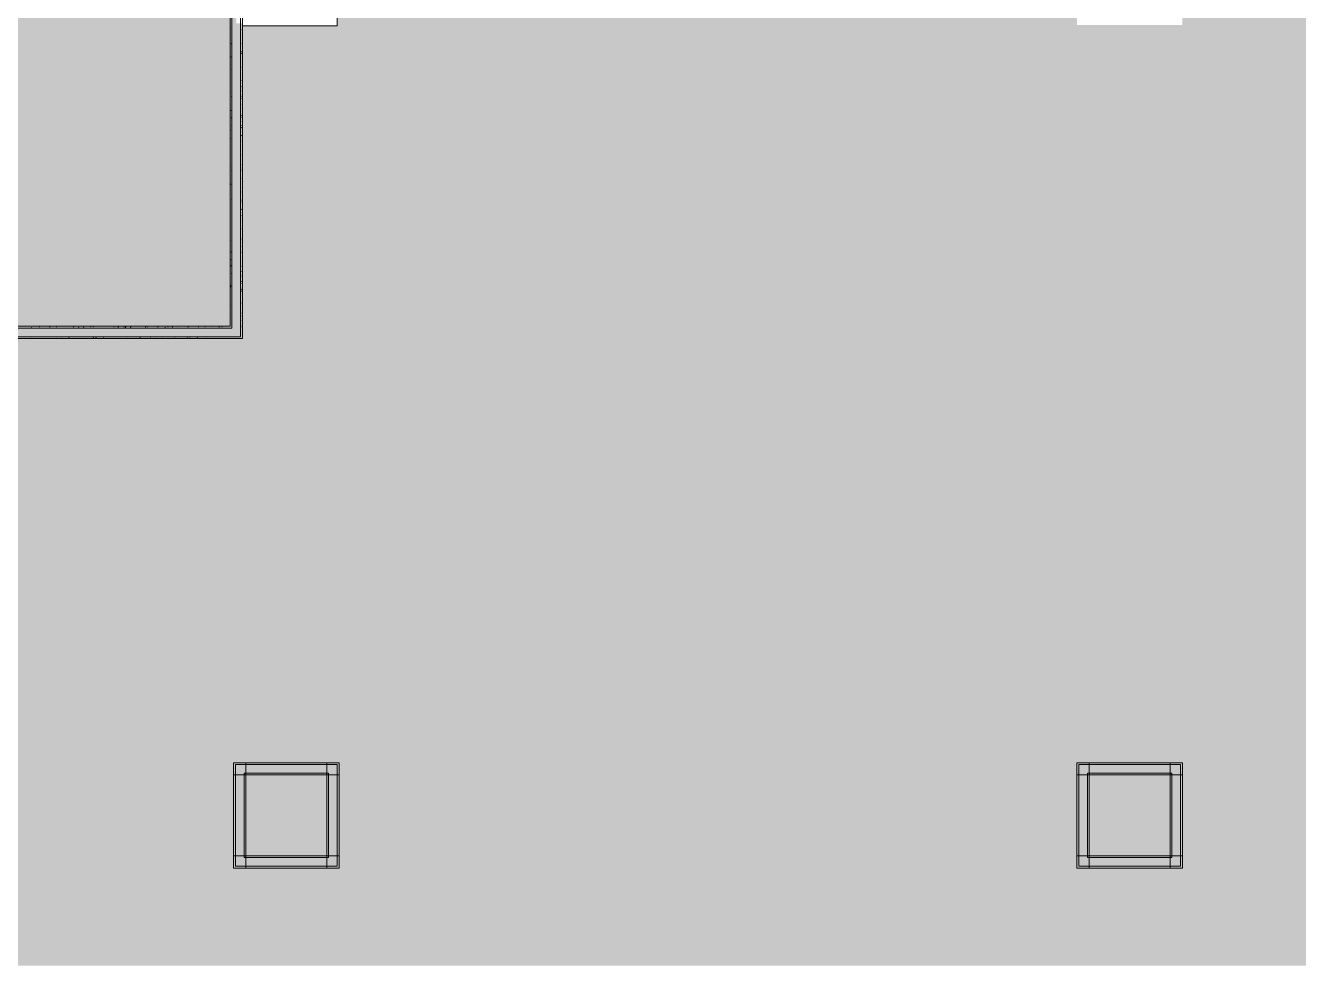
# Model space of a CAD drawing. Header units: inches. Extents: x 4757 to 6810, y 9919 to 10986.
# Drawn here: x 6186.2 to 6548.5, y 9918.5 to 10186.2 of the extents above; entities that cross this region are included whole.
import ezdxf

# ---------------------------------------------------------------- set-up
doc = ezdxf.new("R2010")
doc.units = ezdxf.units.IN
doc.header["$MEASUREMENT"] = 0
for name, color, linetype, lineweight in [('A-DETL-GENF', 92, 'Continuous', 9), ('A-DETL-THIN', 151, 'Continuous', 9), ('A-WALL', 113, 'Continuous', 13), ('A-WALL-PATT', 111, 'Continuous', 13), ('Bb-col', 7, 'Continuous', 9), ('I-WALL', 2, 'Continuous', 9), ('Propidex Polylines', 7, 'Continuous', 9), ('Rosslyn Plaza North_1777 North Kent St _W632_-09_dwg', 8, 'Continuous', 9)]:
    doc.layers.add(name, color=color, linetype=linetype, lineweight=lineweight)

# ---------------------------------------------------------------- blocks, each defined once
blk = doc.blocks.new('Rosslyn Plaza North_1777 North Kent St _W632_-09_dwg-6954577-Level XX  CONSTRUCTION')
at = {"layer": 'A-WALL-PATT', "color": 7, "lineweight": 9}
for p, q in [((6244.55, 10185.18), (6244.48, 10185.29)), ((6244.91, 10184.87), (6244.92, 10184.87)), ((6247.79, 10184.87), (6247.92, 10184.87)), ((6244.44, 10180.65), (6244.42, 10180.62)), ((6244.8, 10180.9), (6244.74, 10181.01)), ((6244.91, 10181.99), (6244.92, 10181.99)), ((6247.79, 10181.03), (6247.92, 10181.03)), ((6244.66, 10177.2), (6244.6, 10177.09)), ((6247.56, 10178.05), (6247.49, 10178.16)), ((6247.76, 10178.73), (6247.7, 10178.62)), ((6247.79, 10178.15), (6247.92, 10178.15)), ((6244.53, 10175.06), (6244.47, 10174.95)), ((6244.88, 10173.75), (6244.82, 10173.63)), ((6244.91, 10176.23), (6244.92, 10176.23)), ((6244.91, 10174.31), (6244.92, 10174.31)), ((6247.79, 10174.31), (6247.92, 10174.31)), ((6244.91, 10171.43), (6244.92, 10171.43)), ((6247.79, 10170.47), (6247.92, 10170.47)), ((6244.5, 10167.32), (6244.43, 10167.21)), ((6247.47, 10166.71), (6247.42, 10166.62)), ((6247.6, 10168.85), (6247.54, 10168.74)), ((6247.85, 10166.03), (6247.78, 10166.14)), ((6247.79, 10167.59), (6247.92, 10167.59)), ((6244.85, 10166.01), (6244.79, 10165.9)), ((6244.91, 10165.67), (6244.92, 10165.67)), ((6244.91, 10163.75), (6244.92, 10163.75)), ((6247.82, 10165.4), (6247.76, 10165.29)), ((6247.79, 10163.75), (6247.92, 10163.75)), ((6247.92, 10163.98), (6247.91, 10163.99)), ((6244.65, 10161.96), (6244.59, 10162.07)), ((6244.78, 10159.82), (6244.72, 10159.93)), ((6244.91, 10160.87), (6244.92, 10160.87)), ((6247.44, 10158.97), (6247.42, 10158.94)), ((6247.75, 10160.43), (6247.69, 10160.54)), ((6247.79, 10159.91), (6247.92, 10159.91)), ((6244.56, 10156.37), (6244.49, 10156.48)), ((6244.91, 10157.68), (6244.84, 10157.79)), ((6247.53, 10156.97), (6247.47, 10157.08)), ((6247.79, 10157.66), (6247.72, 10157.55)), ((6247.79, 10157.03), (6247.92, 10157.03)), ((6244.56, 10153.98), (6244.49, 10153.87)), ((6244.91, 10155.11), (6244.92, 10155.11)), ((6244.91, 10153.19), (6244.92, 10153.19)), ((6247.66, 10154.83), (6247.6, 10154.94)), ((6247.79, 10153.19), (6247.92, 10153.19)), ((6244.46, 10150.77), (6244.42, 10150.85)), ((6244.91, 10150.31), (6244.92, 10150.31)), ((6247.79, 10149.35), (6247.92, 10149.35)), ((6244.52, 10146.24), (6244.46, 10146.13)), ((6244.87, 10144.93), (6244.81, 10144.82)), ((6244.91, 10144.55), (6244.92, 10144.55)), ((6247.5, 10145.63), (6247.43, 10145.52)), ((6247.82, 10144.95), (6247.76, 10145.06)), ((6247.79, 10146.47), (6247.92, 10146.47)), ((6244.63, 10140.89), (6244.56, 10141)), ((6244.91, 10142.63), (6244.92, 10142.63)), ((6247.79, 10142.63), (6247.92, 10142.63)), ((6244.92, 10139.25), (6244.9, 10139.22)), ((6244.91, 10139.75), (6244.92, 10139.75)), ((6247.46, 10137.89), (6247.42, 10137.82)), ((6247.79, 10138.79), (6247.92, 10138.79)), ((6244.88, 10136.6), (6244.82, 10136.71)), ((6244.91, 10133.99), (6244.92, 10133.99)), ((6247.63, 10133.76), (6247.57, 10133.87)), ((6247.81, 10136.58), (6247.75, 10136.47)), ((6247.79, 10135.91), (6247.92, 10135.91)), ((6244.92, 10131.57), (6244.87, 10131.48)), ((6244.91, 10132.07), (6244.92, 10132.07)), ((6247.79, 10132.07), (6247.92, 10132.07)), ((6247.91, 10130.98), (6247.84, 10130.87)), ((6244.44, 10129.69), (6244.42, 10129.73)), ((6244.91, 10129.19), (6244.92, 10129.19)), ((6247.79, 10128.23), (6247.92, 10128.23)), ((6244.55, 10125.16), (6244.48, 10125.05)), ((6244.91, 10123.43), (6244.92, 10123.43)), ((6247.79, 10125.35), (6247.92, 10125.35)), ((6247.87, 10123.24), (6247.81, 10123.13)), ((6244.64, 10119.57), (6244.58, 10119.46)), ((6244.77, 10121.71), (6244.71, 10121.6)), ((6244.91, 10121.51), (6244.92, 10121.51)), ((6247.79, 10121.51), (6247.92, 10121.51)), ((6247.92, 10121.74), (6247.86, 10121.84)), ((6244.73, 10117.67), (6244.67, 10117.78)), ((6244.86, 10115.53), (6244.79, 10115.63)), ((6244.91, 10118.63), (6244.92, 10118.63)), ((6247.49, 10116.82), (6247.42, 10116.71)), ((6247.83, 10116.13), (6247.77, 10116.24)), ((6247.79, 10117.67), (6247.92, 10117.67)), ((6244.61, 10111.83), (6244.54, 10111.72)), ((6244.64, 10112.07), (6244.57, 10112.18)), ((6244.91, 10112.87), (6244.92, 10112.87)), ((6247.48, 10114.82), (6247.42, 10114.93)), ((6247.61, 10112.68), (6247.55, 10112.79)), ((6247.71, 10113.36), (6247.65, 10113.25)), ((6247.79, 10114.79), (6247.92, 10114.79)), ((6244.92, 10110.45), (6244.9, 10110.41)), ((6244.91, 10110.95), (6244.92, 10110.95)), ((6244.91, 10108.07), (6244.92, 10108.07)), ((6247.58, 10111.22), (6247.52, 10111.11)), ((6247.74, 10110.54), (6247.67, 10110.65)), ((6247.79, 10110.95), (6247.92, 10110.95)), ((6247.92, 10109.88), (6247.87, 10109.8)), ((6244.54, 10106.47), (6244.48, 10106.58)), ((6247.79, 10107.11), (6247.92, 10107.11)), ((6244.44, 10101.95), (6244.42, 10101.9)), ((6244.91, 10102.31), (6244.92, 10102.31)), ((6247.55, 10103.48), (6247.48, 10103.37)), ((6247.79, 10104.23), (6247.92, 10104.23)), ((6247.9, 10102.17), (6247.83, 10102.06)), ((6188, 10100.17), (6187.93, 10100.06)), ((6188.13, 10100.51), (6188.11, 10100.53)), ((6188.27, 10097.51), (6188.4, 10097.51)), ((6188.69, 10097.53), (6188.63, 10097.44)), ((6190.19, 10100.39), (6190.31, 10100.39)), ((6191.15, 10097.51), (6191.27, 10097.51)), ((6193.07, 10100.39), (6193.19, 10100.39)), ((6194.03, 10097.51), (6194.15, 10097.51)), ((6194.86, 10100.53), (6194.84, 10100.51)), ((6194.99, 10100.39), (6195.11, 10100.39)), ((6196.44, 10097.51), (6196.37, 10097.41)), ((6198.58, 10097.39), (6198.52, 10097.28)), ((6199.79, 10100.39), (6199.92, 10100.39)), ((6199.79, 10097.51), (6199.92, 10097.51)), ((6201.33, 10100.23), (6201.27, 10100.12)), ((6201.46, 10100.45), (6201.41, 10100.53)), ((6202.61, 10100.53), (6202.58, 10100.47)), ((6202.67, 10100.39), (6202.79, 10100.39)), ((6202.67, 10097.51), (6202.79, 10097.51)), ((6202.77, 10100.1), (6202.71, 10100.21)), ((6204.59, 10097.51), (6204.71, 10097.51)), ((6204.79, 10100.46), (6204.72, 10100.34)), ((6205.53, 10097.25), (6205.46, 10097.36)), ((6205.55, 10100.39), (6205.67, 10100.39)), ((6206.32, 10097.35), (6206.26, 10097.24)), ((6208.46, 10097.22), (6208.4, 10097.11)), ((6209.39, 10097.51), (6209.51, 10097.51)), ((6211.31, 10100.39), (6211.44, 10100.39)), ((6212.27, 10097.51), (6212.4, 10097.51)), ((6212.53, 10100.42), (6212.46, 10100.31)), ((6212.66, 10100.26), (6212.59, 10100.37)), ((6214.19, 10100.39), (6214.31, 10100.39)), ((6214.67, 10100.29), (6214.6, 10100.18)), ((6214.8, 10100.39), (6214.74, 10100.5)), ((6215.15, 10097.51), (6215.27, 10097.51)), ((6215.41, 10097.41), (6215.34, 10097.52)), ((6216.11, 10100.04), (6216.05, 10100.15)), ((6216.11, 10100.39), (6216.23, 10100.39)), ((6218.86, 10097.19), (6218.8, 10097.3)), ((6220.4, 10100.29), (6220.33, 10100.4)), ((6220.91, 10100.39), (6221.03, 10100.39)), ((6220.91, 10097.51), (6221.03, 10097.51)), ((6221.8, 10097.28), (6221.74, 10097.17)), ((6223.05, 10097.53), (6223.05, 10097.52)), ((6223.15, 10097.45), (6223.1, 10097.53)), ((6223.79, 10100.39), (6223.92, 10100.39)), ((6223.79, 10097.51), (6223.92, 10097.51)), ((6225.25, 10097.51), (6225.19, 10097.4)), ((6225.71, 10097.51), (6225.83, 10097.51)), ((6225.99, 10100.2), (6225.93, 10100.31)), ((6226.67, 10100.39), (6226.79, 10100.39)), ((6228, 10100.35), (6227.94, 10100.24)), ((6228.74, 10097.35), (6228.68, 10097.46)), ((6229.41, 10100.03), (6229.38, 10100.09)), ((6230.51, 10097.51), (6230.63, 10097.51)), ((6231.44, 10100.53), (6231.4, 10100.46)), ((6232.2, 10097.13), (6232.14, 10097.24)), ((6232.43, 10100.39), (6232.55, 10100.39)), ((6232.99, 10097.47), (6232.93, 10097.36)), ((6233.39, 10097.51), (6233.51, 10097.51)), ((6235.14, 10097.34), (6235.07, 10097.23)), ((6235.31, 10100.39), (6235.44, 10100.39)), ((6236.27, 10097.51), (6236.4, 10097.51)), ((6237.23, 10100.39), (6237.35, 10100.39)), ((6238.02, 10100.49), (6237.99, 10100.53)), ((6239.2, 10100.53), (6239.14, 10100.43)), ((6241.34, 10100.41), (6241.28, 10100.3)), ((6242.03, 10100.39), (6242.15, 10100.39)), ((6242.03, 10097.51), (6242.15, 10097.51)), ((6244.91, 10100.39), (6244.92, 10100.39)), ((6244.91, 10097.51), (6245.03, 10097.51)), ((6246.83, 10097.51), (6246.95, 10097.51)), ((6247.79, 10100.39), (6247.92, 10100.39)), ((6247.9, 10100.65), (6247.84, 10100.76)), ((6187.9, 10097.05), (6187.84, 10097.16)), ((6193.46, 10097.03), (6193.44, 10097.07)), ((6195.13, 10097.16), (6195.06, 10097.05)), ((6230.04, 10097.03), (6229.99, 10097.11)), ((6237.8, 10097.04), (6237.73, 10097.15)), ((6243.34, 10097.03), (6243.33, 10097.05)), ((6247.16, 10097.05), (6247.15, 10097.03))]:
    blk.add_line(p, q, dxfattribs=at)
at = {"layer": 'Bb-col', "flags": 128}
for points in [[(6245.92, 9946.79), (6274.92, 9946.79), (6274.92, 9975.79), (6245.92, 9975.79)], [(6485.92, 9946.79), (6514.92, 9946.79), (6514.92, 9975.79), (6485.92, 9975.79)], [(6248.42, 9949.29), (6272.42, 9949.29), (6272.42, 9973.29), (6248.42, 9973.29)], [(6488.42, 9949.29), (6512.42, 9949.29), (6512.42, 9973.29), (6488.42, 9973.29)]]:
    blk.add_lwpolyline(points, close=True, dxfattribs=at)
at = {"layer": 'I-WALL', "color": 7, "flags": 128}
for points in [[(6032.42, 10058.29), (6032.42, 10097.03), (6124.68, 10097.03), (6124.68, 10036.78), (6073.18, 10036.78), (6073.18, 10033.28), (6128.18, 10033.28), (6128.18, 10097.03), (6247.92, 10097.03), (6247.92, 10369.29), (6057.43, 10369.29), (6057.43, 10365.79), (6244.42, 10365.79), (6244.42, 10100.53), (6032.42, 10100.53), (6032.42, 10272.79), (6010.54, 10272.79)], [(6057.43, 10366.29), (6244.92, 10366.29), (6244.92, 10100.03), (6032.42, 10100.03), (6032.42, 10097.53), (6247.42, 10097.53), (6247.42, 10368.79), (6057.43, 10368.79)]]:
    blk.add_lwpolyline(points, dxfattribs=at)
at = {"layer": 'Propidex Polylines', "flags": 128}
blk.add_lwpolyline([(6010.53, 10269.29), (6010.53, 10369.28), (6010.53, 10269.29), (5831.79, 10269.29), (5831.79, 10116.91), (5918.57, 10116.91), (5918.57, 10033.28), (6128.43, 10033.28), (6128.43, 10097.03), (6247.91, 10097.03), (6247.91, 10369.25), (6010.53, 10369.25), (5726.04, 10369.25), (5726.04, 10033.28), (5832.79, 10033.28), (5832.79, 10047.53), (5863.4, 10047.53), (5863.4, 10029.28), (5878.55, 10029.28), (5878.55, 10033.28), (5918.57, 10033.28), (5918.57, 10116.91), (5831.79, 10116.91), (5831.79, 10269.29)], close=True, dxfattribs=at)

msp = doc.modelspace()

# ---------------------------------------------------------------- hatches: boundary and pattern name
at = {"layer": 'A-DETL-GENF'}
h = msp.add_hatch(color=9, dxfattribs=at)
h.paths.add_polyline_path([(6271.92, 9918.54), (6726.34, 9918.54), (6736.57, 9928.76), (6707, 9958.33), (6718.49, 9986.77), (6758.92, 9986.77), (6758.92, 10183.16), (6717.8, 10183.16), (6717.8, 10199.54), (6515.42, 10199.54), (6515.42, 10186.29), (6485.42, 10186.29), (6485.42, 10199.54), (6274.92, 10199.54), (6274.91, 10186.03), (6247.91, 10186.03), (6247.91, 10097.03), (6128.43, 10097.03), (6128.43, 9969.78), (5729.54, 9969.78), (5729.54, 9940.78), (5591.29, 9940.78), (5591.29, 9969.78), (5246.43, 9969.78), (5246.43, 10221.28), (5194.41, 10221.28), (5194.41, 10426.79), (5045.92, 10426.79), (5045.92, 10455.79), (5058.67, 10455.79), (5058.67, 10666.79), (5045.92, 10666.79), (5045.92, 10695.79), (5058.67, 10695.79), (5058.67, 10696.27), (4933.13, 10821.81), (4757.33, 10646.01), (4757.33, 10304.77), (5178.35, 10304.77), (5178.35, 9918.54), (6248.92, 9918.54)], flags=0)
h.paths.add_polyline_path([(6739.04, 9931.24), (6753.63, 9945.82), (6760.42, 9960.39), (6760.42, 9986.77), (6759.67, 9986.77), (6759.67, 9983.27), (6720.85, 9983.27), (6711.11, 9959.17), (6723.3, 9946.98)], flags=0)
h.paths.add_polyline_path([(6511.92, 9946.29), (6485.42, 9946.29), (6485.42, 9976.29), (6515.42, 9976.29), (6515.42, 9946.29)], flags=0)
h.paths.add_polyline_path([(6245.42, 9946.29), (6245.42, 9976.29), (6275.42, 9976.29), (6275.42, 9946.29), (6248.92, 9946.29)], flags=0)
h.paths.add_polyline_path([(6758.92, 10186.66), (6758.92, 10199.54), (6721.3, 10199.54), (6721.3, 10186.66)], flags=0)
h = msp.add_hatch(color=9, dxfattribs=at)
h.paths.add_polyline_path([(5271.56, 10032.53), (5594.79, 10032.53), (5594.79, 10369.29), (5194.41, 10369.29), (5194.41, 10221.28), (5246.43, 10221.28), (5246.43, 10032.53)], flags=0)
h.paths.add_polyline_path([(5726.04, 10033.28), (6128.43, 10033.28), (6128.43, 10097.03), (6247.91, 10097.03), (6247.91, 10186.79), (6246.16, 10186.79), (6246.16, 10215.79), (6247.91, 10215.79), (6247.91, 10369.29), (5726.04, 10369.29), (5726.04, 10218.14)], flags=0)
at = {"layer": 'A-WALL'}
for points in [[(6271.92, 9949.79), (6271.92, 9972.79), (6248.92, 9972.79), (6248.92, 9949.79)], [(6511.92, 9949.79), (6511.92, 9972.79), (6488.92, 9972.79), (6488.92, 9949.79)]]:
    msp.add_hatch(color=250, dxfattribs=at).paths.add_polyline_path(points, flags=0)
at = {"layer": 'A-WALL-PATT', "lineweight": 9}
for points in [[(6248.92, 9946.29), (6248.92, 9976.29), (6245.42, 9976.29), (6245.42, 9946.29)], [(6271.92, 9972.79), (6271.92, 9976.29), (6248.92, 9976.29), (6248.92, 9972.79)], [(6275.42, 9949.79), (6275.42, 9976.29), (6271.92, 9976.29), (6271.92, 9949.79)], [(6488.92, 9946.29), (6488.92, 9976.29), (6485.42, 9976.29), (6485.42, 9946.29)], [(6511.92, 9972.79), (6511.92, 9976.29), (6488.92, 9976.29), (6488.92, 9972.79)], [(6511.92, 9949.79), (6515.42, 9949.79), (6515.42, 9976.29), (6511.92, 9976.29), (6511.92, 9972.79)], [(6248.92, 9946.29), (6275.42, 9946.29), (6275.42, 9949.79), (6248.92, 9949.79)], [(6488.92, 9946.29), (6515.42, 9946.29), (6515.42, 9949.79), (6488.92, 9949.79)]]:
    msp.add_hatch(color=7, dxfattribs=at).paths.add_polyline_path(points, flags=0)

# ---------------------------------------------------------------- linework, layer by layer
at = {"layer": 'A-DETL-THIN'}
for p, q in [((6247.91, 10097.03), (6247.91, 10369.29)), ((6274.91, 10199.54), (6274.91, 10186.03)), ((6274.91, 10186.03), (6247.91, 10186.03)), ((6247.91, 10186.03), (6247.91, 10097.03)), ((6128.43, 10097.03), (6247.91, 10097.03)), ((6247.91, 10097.03), (6128.43, 10097.03))]:
    msp.add_line(p, q, dxfattribs=at)
at = {"layer": 'A-WALL', "color": 55}
for p, q in [((6271.92, 9976.29), (6248.92, 9976.29)), ((6248.92, 9976.29), (6248.92, 9972.79)), ((6271.92, 9976.29), (6271.92, 9972.79)), ((6488.92, 9972.79), (6488.92, 9976.29)), ((6511.92, 9976.29), (6488.92, 9976.29)), ((6511.92, 9976.29), (6511.92, 9972.79)), ((6248.92, 9946.29), (6248.92, 9949.79)), ((6275.42, 9949.79), (6271.92, 9949.79)), ((6488.92, 9946.29), (6488.92, 9949.79)), ((6515.42, 9949.79), (6511.92, 9949.79)), ((6248.92, 9946.29), (6271.92, 9946.29))]:
    msp.add_line(p, q, dxfattribs=at)
at = {"layer": 'A-WALL'}
for p, q in [((6245.42, 9972.79), (6245.42, 9949.79)), ((6275.42, 9949.79), (6275.42, 9972.79)), ((6485.42, 9972.79), (6485.42, 9949.79)), ((6515.42, 9949.79), (6515.42, 9972.79)), ((6488.92, 9946.29), (6511.92, 9946.29))]:
    msp.add_line(p, q, dxfattribs=at)
at = {"layer": 'A-WALL', "lineweight": 9}
for p, q in [((6248.92, 9972.79), (6248.92, 9949.79)), ((6271.92, 9972.79), (6248.92, 9972.79)), ((6271.92, 9949.79), (6271.92, 9972.79)), ((6488.92, 9972.79), (6488.92, 9949.79)), ((6511.92, 9972.79), (6488.92, 9972.79)), ((6511.92, 9949.79), (6511.92, 9972.79)), ((6248.92, 9949.79), (6271.92, 9949.79)), ((6488.92, 9949.79), (6511.92, 9949.79))]:
    msp.add_line(p, q, dxfattribs=at)
at = {"layer": 'I-WALL', "color": 8, "lineweight": 20}
for p, q in [((6245.42, 9976.29), (6245.42, 9972.79)), ((6248.92, 9976.29), (6245.42, 9976.29)), ((6275.42, 9976.29), (6271.92, 9976.29)), ((6275.42, 9972.79), (6275.42, 9976.29)), ((6485.42, 9976.29), (6485.42, 9972.79)), ((6488.92, 9976.29), (6485.42, 9976.29)), ((6515.42, 9976.29), (6511.92, 9976.29)), ((6515.42, 9972.79), (6515.42, 9976.29)), ((6245.42, 9949.79), (6245.42, 9946.29)), ((6275.42, 9946.29), (6275.42, 9949.79)), ((6485.42, 9949.79), (6485.42, 9946.29)), ((6515.42, 9946.29), (6515.42, 9949.79)), ((6245.42, 9946.29), (6248.92, 9946.29)), ((6271.92, 9946.29), (6275.42, 9946.29)), ((6485.42, 9946.29), (6488.92, 9946.29)), ((6511.92, 9946.29), (6515.42, 9946.29))]:
    msp.add_line(p, q, dxfattribs=at)
at = {"layer": 'I-WALL', "lineweight": 13}
for p, q in [((6248.92, 9972.79), (6245.42, 9972.79)), ((6275.42, 9972.79), (6271.92, 9972.79)), ((6488.92, 9972.79), (6485.42, 9972.79)), ((6515.42, 9972.79), (6511.92, 9972.79)), ((6245.42, 9949.79), (6248.92, 9949.79)), ((6271.92, 9946.29), (6271.92, 9949.79)), ((6485.42, 9949.79), (6488.92, 9949.79)), ((6511.92, 9946.29), (6511.92, 9949.79))]:
    msp.add_line(p, q, dxfattribs=at)
at = {"layer": 'I-WALL'}
for p, q in [((6248.92, 9972.79), (6271.92, 9972.79)), ((6248.92, 9949.79), (6248.92, 9972.79)), ((6271.92, 9972.79), (6271.92, 9949.79)), ((6488.92, 9972.79), (6511.92, 9972.79)), ((6488.92, 9949.79), (6488.92, 9972.79)), ((6511.92, 9972.79), (6511.92, 9949.79)), ((6271.92, 9949.79), (6248.92, 9949.79)), ((6511.92, 9949.79), (6488.92, 9949.79))]:
    msp.add_line(p, q, dxfattribs=at)

# ---------------------------------------------------------------- block references
at = {"layer": 'Rosslyn Plaza North_1777 North Kent St _W632_-09_dwg', "color": 7}
msp.add_blockref('Rosslyn Plaza North_1777 North Kent St _W632_-09_dwg-6954577-Level XX  CONSTRUCTION', (0, 0), dxfattribs=at)

doc.saveas('drawing.dxf')
